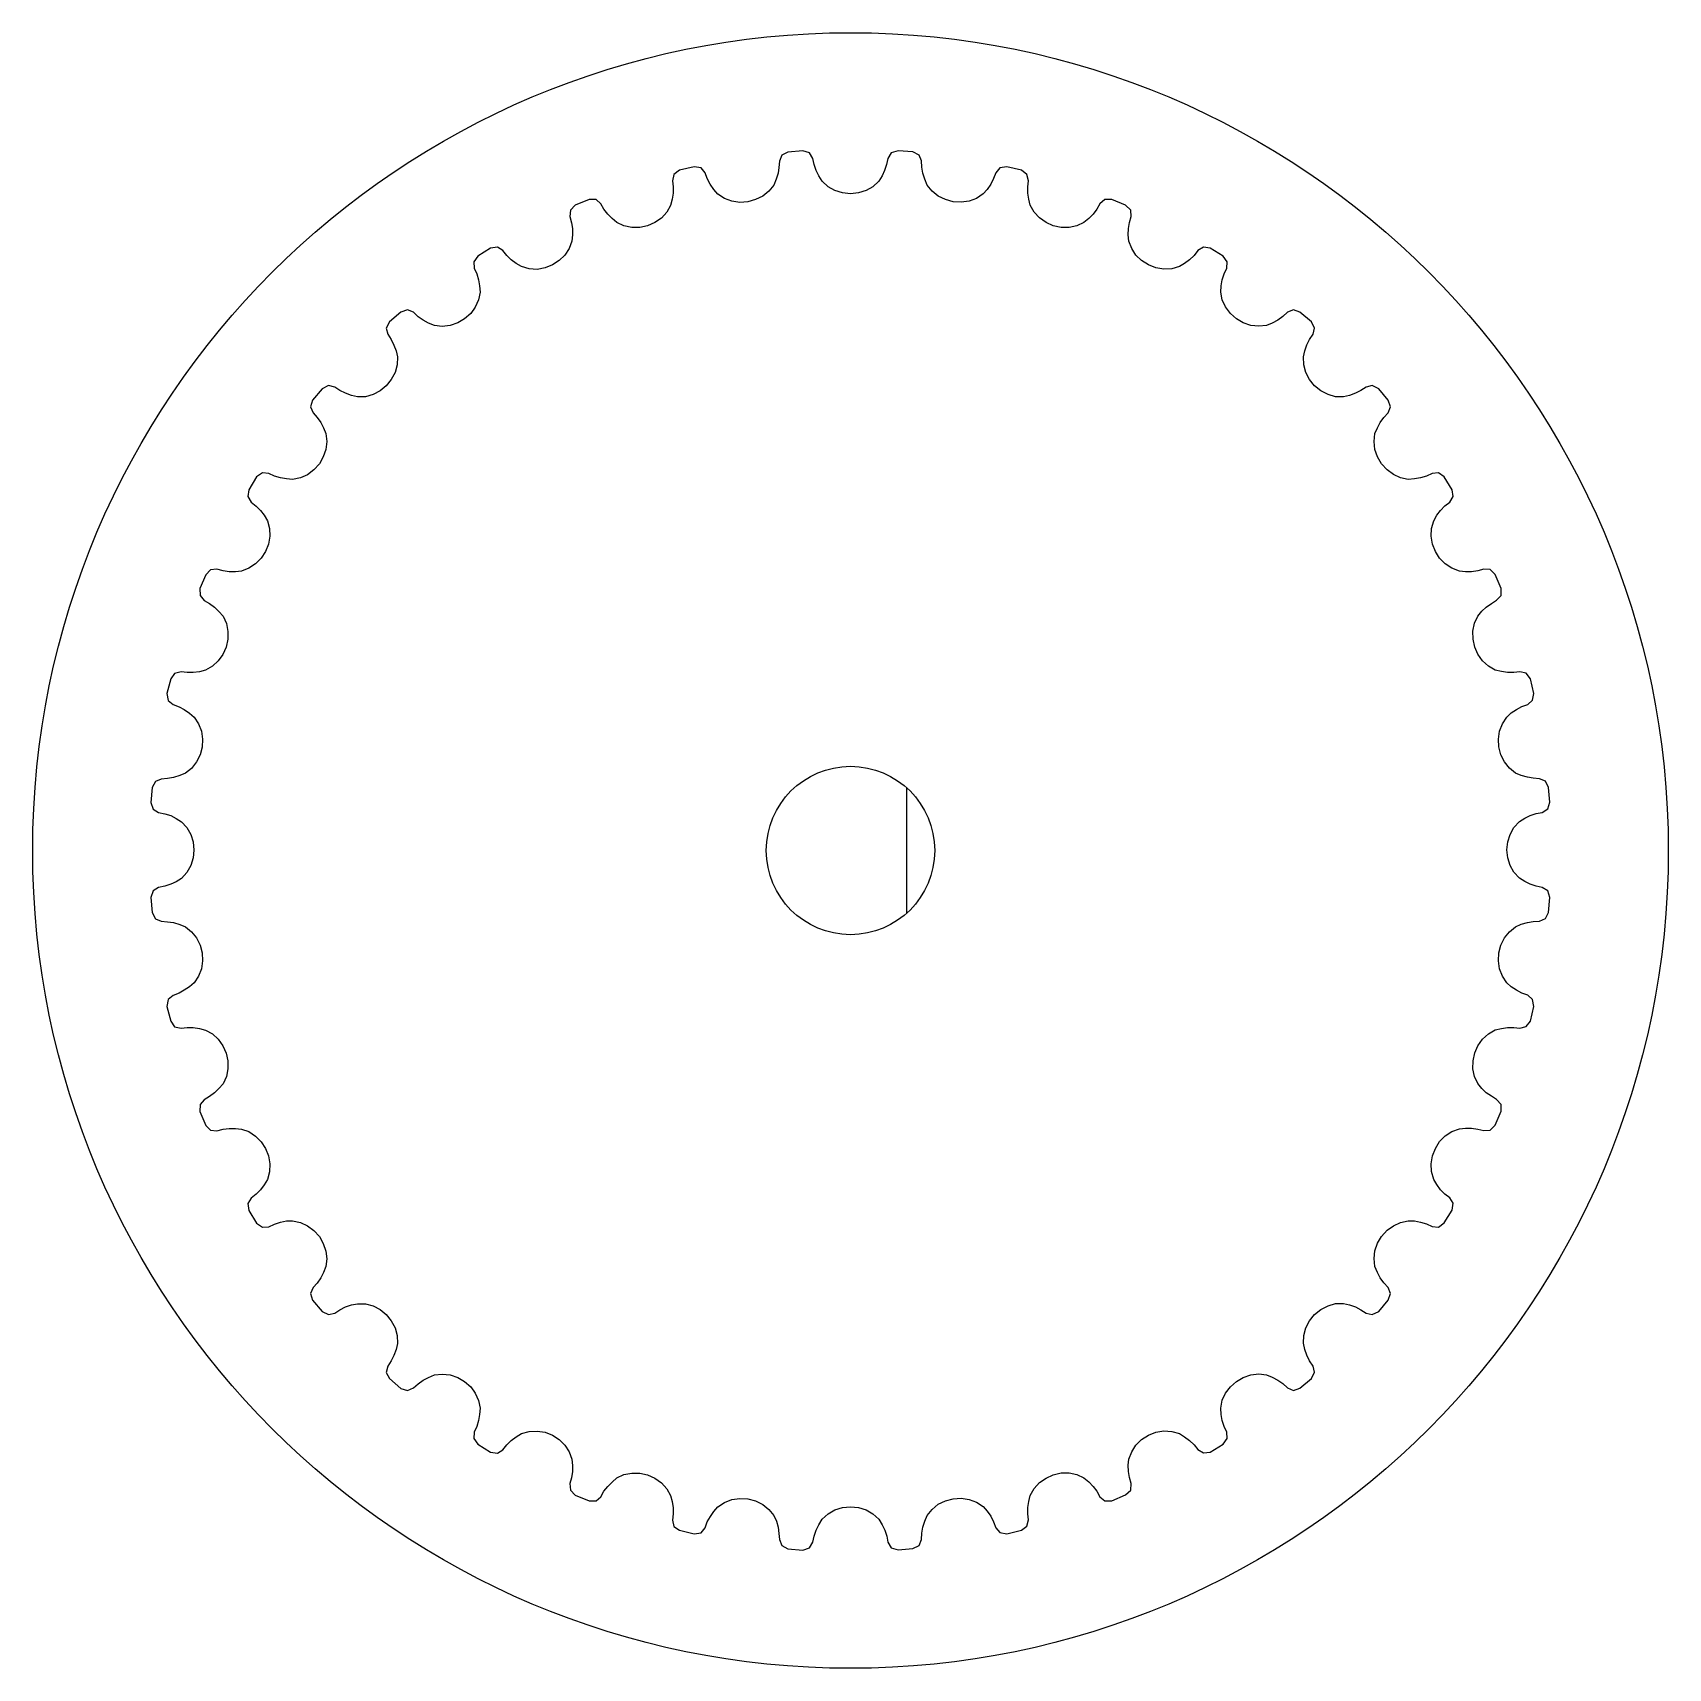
# Model space of a CAD drawing. Header units: millimetres. Extents: x -1.6 to 27.6, y -9940.6 to -9911.4.
import ezdxf

# ---------------------------------------------------------------- set-up
doc = ezdxf.new("R2010")
doc.units = ezdxf.units.MM
doc.layers.get('0').update_dxf_attribs({"linetype": 'CONTINUOUS'})

msp = doc.modelspace()

# ---------------------------------------------------------------- linework, layer by layer
for p, q in [((11.765622, -9913.605), (11.722652, -9913.7104)), ((11.874997, -9913.55), (11.765622, -9913.605)), ((12.140622, -9913.526), (11.874997, -9913.55)), ((12.261715, -9913.565), (12.140622, -9913.526)), ((12.320305, -9913.663), (12.261715, -9913.565)), ((12.343745, -9913.7723), (12.320305, -9913.663)), ((13.656237, -9913.663), (13.632797, -9913.7723)), ((13.714827, -9913.565), (13.656237, -9913.663)), ((13.835925, -9913.526), (13.714827, -9913.565)), ((14.10155, -9913.549), (13.835925, -9913.526)), ((14.210925, -9913.604), (14.10155, -9913.549)), ((14.253895, -9913.7095), (14.210925, -9913.604)), ((9.843751, -9913.949), (9.816407, -9914.0623)), ((9.941407, -9913.875), (9.843751, -9913.949)), ((10.203126, -9913.813), (9.941407, -9913.875)), ((10.328126, -9913.833), (10.203126, -9913.813)), ((10.398436, -9913.923), (10.328126, -9913.833)), ((10.437496, -9914.0245), (10.398436, -9913.923)), ((11.699222, -9913.9292), (11.664062, -9914.0346)), ((11.714852, -9913.8237), (11.699222, -9913.9292)), ((11.722652, -9913.7104), (11.714852, -9913.8237)), ((12.378905, -9913.8778), (12.343745, -9913.7723)), ((12.425775, -9913.9758), (12.378905, -9913.8778)), ((12.484365, -9914.0698), (12.425775, -9913.9758)), ((13.550767, -9913.9758), (13.492177, -9914.0698)), ((13.597637, -9913.8778), (13.550767, -9913.9758)), ((13.632797, -9913.7723), (13.597637, -9913.8778)), ((14.261695, -9913.8227), (14.253895, -9913.7095)), ((14.277325, -9913.9282), (14.261695, -9913.8227)), ((14.312485, -9914.0337), (14.277325, -9913.9282)), ((15.578111, -9913.922), (15.539051, -9914.0235)), ((15.652331, -9913.832), (15.578111, -9913.922)), ((15.773425, -9913.812), (15.652331, -9913.832)), ((16.035144, -9913.874), (15.773425, -9913.812)), ((16.132804, -9913.948), (16.035144, -9913.874)), ((16.160144, -9914.0613), (16.132804, -9913.948)), ((9.828126, -9914.281), (9.812501, -9914.3904)), ((9.816407, -9914.0623), (9.828126, -9914.1717)), ((9.828126, -9914.1717), (9.828126, -9914.281)), ((10.488276, -9914.1225), (10.437496, -9914.0245)), ((10.554686, -9914.2165), (10.488276, -9914.1225)), ((10.624996, -9914.2985), (10.554686, -9914.2165)), ((11.535152, -9914.2495), (11.425777, -9914.3355)), ((11.621092, -9914.1401), (11.535152, -9914.2495)), ((11.664062, -9914.0346), (11.621092, -9914.1401)), ((12.589833, -9914.1678), (12.484365, -9914.0698)), ((12.710927, -9914.2338), (12.589833, -9914.1678)), ((12.847646, -9914.2768), (12.710927, -9914.2338)), ((12.988271, -9914.2928), (12.847646, -9914.2768)), ((13.128896, -9914.2768), (12.988271, -9914.2928)), ((13.265615, -9914.2338), (13.128896, -9914.2768)), ((13.386708, -9914.1678), (13.265615, -9914.2338)), ((13.492177, -9914.0698), (13.386708, -9914.1678)), ((14.355455, -9914.1391), (14.312485, -9914.0337)), ((14.441395, -9914.2485), (14.355455, -9914.1391)), ((14.55077, -9914.3345), (14.441395, -9914.2485)), ((15.421861, -9914.2155), (15.351551, -9914.2975)), ((15.488271, -9914.1215), (15.421861, -9914.2155)), ((15.539051, -9914.0235), (15.488271, -9914.1215)), ((16.148424, -9914.1707), (16.160144, -9914.0613)), ((16.148424, -9914.2801), (16.148424, -9914.1707)), ((16.164054, -9914.3894), (16.148424, -9914.2801)), ((8.085938, -9914.4959), (8.000001, -9914.5859)), ((8.332032, -9914.3943), (8.085938, -9914.4959)), ((8.457032, -9914.3943), (8.332032, -9914.3943)), ((8.542969, -9914.4723), (8.457032, -9914.3943)), ((8.597657, -9914.5663), (8.542969, -9914.4723)), ((8.664063, -9914.6563), (8.597657, -9914.5663)), ((9.785157, -9914.4998), (9.714844, -9914.6209)), ((9.812501, -9914.3904), (9.785157, -9914.4998)), ((10.742183, -9914.3765), (10.624996, -9914.2985)), ((10.874996, -9914.4275), (10.742183, -9914.3765)), ((11.015621, -9914.4465), (10.874996, -9914.4275)), ((11.160152, -9914.4365), (11.015621, -9914.4465)), ((11.296871, -9914.3975), (11.160152, -9914.4365)), ((11.425777, -9914.3355), (11.296871, -9914.3975)), ((14.679676, -9914.3965), (14.55077, -9914.3345)), ((14.816395, -9914.4355), (14.679676, -9914.3965)), ((14.960926, -9914.4455), (14.816395, -9914.4355)), ((15.101551, -9914.4265), (14.960926, -9914.4455)), ((15.234364, -9914.3755), (15.101551, -9914.4265)), ((15.351551, -9914.2975), (15.234364, -9914.3755)), ((16.191394, -9914.4988), (16.164054, -9914.3894)), ((16.261704, -9914.6199), (16.191394, -9914.4988)), ((17.378903, -9914.5654), (17.312493, -9914.6554)), ((17.433593, -9914.4714), (17.378903, -9914.5654)), ((17.519533, -9914.3934), (17.433593, -9914.4714)), ((17.644533, -9914.3934), (17.519533, -9914.3934)), ((17.890627, -9914.495), (17.644533, -9914.3934)), ((17.980467, -9914.585), (17.890627, -9914.495)), ((8.000001, -9914.5859), (7.988282, -9914.6992)), ((7.988282, -9914.6992), (8.019532, -9914.8086)), ((8.019532, -9914.8086), (8.035157, -9914.914)), ((8.742188, -9914.7343), (8.664063, -9914.6563)), ((8.828126, -9914.8043), (8.742188, -9914.7343)), ((8.953126, -9914.8633), (8.828126, -9914.8043)), ((9.093751, -9914.8943), (8.953126, -9914.8633)), ((9.375001, -9914.8633), (9.234376, -9914.8943)), ((9.503907, -9914.8083), (9.375001, -9914.8633)), ((9.621094, -9914.7263), (9.503907, -9914.8083)), ((9.714844, -9914.6209), (9.621094, -9914.7263)), ((16.355454, -9914.7254), (16.261704, -9914.6199)), ((16.472642, -9914.8074), (16.355454, -9914.7254)), ((16.601548, -9914.8624), (16.472642, -9914.8074)), ((16.742173, -9914.8934), (16.601548, -9914.8624)), ((17.023423, -9914.8624), (16.882798, -9914.8934)), ((17.148423, -9914.8034), (17.023423, -9914.8624)), ((17.234363, -9914.7334), (17.148423, -9914.8034)), ((17.312493, -9914.6554), (17.234363, -9914.7334)), ((17.941387, -9914.9132), (17.957017, -9914.8077)), ((17.957017, -9914.8077), (17.988267, -9914.6983)), ((17.988267, -9914.6983), (17.980467, -9914.585)), ((8.027348, -9915.1367), (7.976567, -9915.2695)), ((8.039067, -9915.0273), (8.027348, -9915.1367)), ((8.035157, -9914.914), (8.039067, -9915.0273)), ((9.234376, -9914.8943), (9.093751, -9914.8943)), ((16.882798, -9914.8934), (16.742173, -9914.8934)), ((17.937487, -9915.0264), (17.941387, -9914.9132)), ((17.949207, -9915.1358), (17.937487, -9915.0264)), ((17.999987, -9915.2686), (17.949207, -9915.1358)), ((6.347661, -9915.4053), (6.277348, -9915.5069)), ((6.57813, -9915.2647), (6.347661, -9915.4053)), ((6.699223, -9915.2447), (6.57813, -9915.2647)), ((6.79688, -9915.3067), (6.699223, -9915.2447)), ((6.867192, -9915.3927), (6.79688, -9915.3067)), ((6.945317, -9915.4707), (6.867192, -9915.3927)), ((7.902348, -9915.3867), (7.800786, -9915.4847)), ((7.976567, -9915.2695), (7.902348, -9915.3867)), ((18.074207, -9915.3858), (17.999987, -9915.2686)), ((18.17577, -9915.4838), (18.074207, -9915.3858)), ((19.109365, -9915.3918), (19.031235, -9915.4698)), ((19.179675, -9915.3058), (19.109365, -9915.3918)), ((19.277335, -9915.2438), (19.179675, -9915.3058)), ((19.398429, -9915.2638), (19.277335, -9915.2438)), ((19.628898, -9915.4045), (19.398429, -9915.2638)), ((19.699208, -9915.506), (19.628898, -9915.4045)), ((6.277348, -9915.5069), (6.285158, -9915.6202)), ((6.285158, -9915.6202), (6.332033, -9915.7217)), ((6.332033, -9915.7217), (6.363283, -9915.8272)), ((7.035161, -9915.5367), (6.945317, -9915.4707)), ((7.128911, -9915.5917), (7.035161, -9915.5367)), ((7.26563, -9915.6307), (7.128911, -9915.5917)), ((7.406255, -9915.6407), (7.26563, -9915.6307)), ((7.54688, -9915.6137), (7.406255, -9915.6407)), ((7.679692, -9915.5627), (7.54688, -9915.6137)), ((7.800786, -9915.4847), (7.679692, -9915.5627)), ((18.296864, -9915.5618), (18.17577, -9915.4838)), ((18.429676, -9915.6128), (18.296864, -9915.5618)), ((18.570301, -9915.6398), (18.429676, -9915.6128)), ((18.710926, -9915.6298), (18.570301, -9915.6398)), ((18.847645, -9915.5908), (18.710926, -9915.6298)), ((18.941395, -9915.5358), (18.847645, -9915.5908)), ((19.031235, -9915.4698), (18.941395, -9915.5358)), ((19.613288, -9915.8263), (19.644538, -9915.7209)), ((19.644538, -9915.7209), (19.691408, -9915.6193)), ((19.691408, -9915.6193), (19.699208, -9915.506)), ((6.363283, -9915.8272), (6.382814, -9915.9366)), ((6.382814, -9915.9366), (6.390624, -9916.046)), ((19.585958, -9916.0451), (19.593758, -9915.9357)), ((19.593758, -9915.9357), (19.613288, -9915.8263)), ((6.304686, -9916.3116), (6.222655, -9916.4249)), ((6.36328, -9916.1827), (6.304686, -9916.3116)), ((6.390624, -9916.046), (6.36328, -9916.1827)), ((19.613298, -9916.1818), (19.585958, -9916.0451)), ((19.671888, -9916.3107), (19.613298, -9916.1818)), ((19.757828, -9916.424), (19.671888, -9916.3107)), ((4.777342, -9916.5737), (4.718749, -9916.687)), ((4.980467, -9916.4019), (4.777342, -9916.5737)), ((5.097655, -9916.3629), (4.980467, -9916.4019)), ((5.203124, -9916.4059), (5.097655, -9916.3629)), ((5.285155, -9916.4839), (5.203124, -9916.4059)), ((5.374999, -9916.5459), (5.285155, -9916.4839)), ((5.472655, -9916.5969), (5.374999, -9916.5459)), ((5.578124, -9916.6399), (5.472655, -9916.5969)), ((5.992186, -9916.5929), (5.855467, -9916.6399)), ((6.11328, -9916.5229), (5.992186, -9916.5929)), ((6.222655, -9916.4249), (6.11328, -9916.5229)), ((19.863297, -9916.522), (19.757828, -9916.424)), ((19.984391, -9916.592), (19.863297, -9916.522)), ((20.121109, -9916.639), (19.984391, -9916.592)), ((20.503922, -9916.596), (20.402359, -9916.639)), ((20.601582, -9916.545), (20.503922, -9916.596)), ((20.691422, -9916.483), (20.601582, -9916.545)), ((20.773452, -9916.405), (20.691422, -9916.483)), ((20.878921, -9916.362), (20.773452, -9916.405)), ((20.996108, -9916.401), (20.878921, -9916.362)), ((21.199233, -9916.5728), (20.996108, -9916.401)), ((21.257823, -9916.6861), (21.199233, -9916.5728)), ((4.718749, -9916.687), (4.746092, -9916.7964)), ((4.746092, -9916.7964), (4.808592, -9916.8904)), ((4.808592, -9916.8904), (4.855467, -9916.9884)), ((5.714842, -9916.6559), (5.578124, -9916.6399)), ((5.855467, -9916.6399), (5.714842, -9916.6559)), ((20.261734, -9916.655), (20.121109, -9916.639)), ((20.402359, -9916.639), (20.261734, -9916.655)), ((21.121113, -9916.9875), (21.167983, -9916.8895)), ((21.167983, -9916.8895), (21.230483, -9916.7955)), ((21.230483, -9916.7955), (21.257823, -9916.6861)), ((4.855467, -9916.9884), (4.89453, -9917.0939)), ((4.89453, -9917.0939), (4.917967, -9917.1993)), ((4.917967, -9917.1993), (4.914057, -9917.3439)), ((21.058613, -9917.1984), (21.082053, -9917.093)), ((21.062513, -9917.343), (21.058613, -9917.1984)), ((21.082053, -9917.093), (21.121113, -9916.9875)), ((4.874995, -9917.4767), (4.808588, -9917.6017)), ((4.914057, -9917.3439), (4.874995, -9917.4767)), ((21.101573, -9917.4758), (21.062513, -9917.343)), ((21.167983, -9917.6008), (21.101573, -9917.4758)), ((3.57812, -9917.77), (3.406245, -9917.9732)), ((3.691401, -9917.712), (3.57812, -9917.77)), ((3.800776, -9917.739), (3.691401, -9917.712)), ((3.894526, -9917.801), (3.800776, -9917.739)), ((4.718745, -9917.715), (4.60937, -9917.805)), ((4.808588, -9917.6017), (4.718745, -9917.715)), ((21.257823, -9917.7141), (21.167983, -9917.6008)), ((21.367198, -9917.8041), (21.257823, -9917.7141)), ((22.175796, -9917.7381), (22.082046, -9917.8001)), ((22.285171, -9917.7111), (22.175796, -9917.7381)), ((22.398452, -9917.7691), (22.285171, -9917.7111)), ((22.570327, -9917.9723), (22.398452, -9917.7691)), ((3.406245, -9917.9732), (3.367182, -9918.0904)), ((3.992182, -9917.848), (3.894526, -9917.801)), ((4.097651, -9917.887), (3.992182, -9917.848)), ((4.207026, -9917.91), (4.097651, -9917.887)), ((4.347651, -9917.91), (4.207026, -9917.91)), ((4.48437, -9917.871), (4.347651, -9917.91)), ((4.60937, -9917.805), (4.48437, -9917.871)), ((21.496104, -9917.8701), (21.367198, -9917.8041)), ((21.628917, -9917.9091), (21.496104, -9917.8701)), ((21.769542, -9917.9091), (21.628917, -9917.9091)), ((21.878917, -9917.8861), (21.769542, -9917.9091)), ((21.984386, -9917.8471), (21.878917, -9917.8861)), ((22.082046, -9917.8001), (21.984386, -9917.8471)), ((22.609387, -9918.0895), (22.570327, -9917.9723)), ((3.367182, -9918.0904), (3.414057, -9918.1958)), ((3.414057, -9918.1958), (3.488276, -9918.2778)), ((3.488276, -9918.2778), (3.550776, -9918.3678)), ((3.550776, -9918.3678), (3.601557, -9918.4658)), ((22.375007, -9918.4649), (22.425787, -9918.3669)), ((22.425787, -9918.3669), (22.488287, -9918.2769)), ((22.488287, -9918.2769), (22.566417, -9918.1949)), ((22.566417, -9918.1949), (22.609387, -9918.0895)), ((3.601557, -9918.4658), (3.644526, -9918.5673)), ((3.644526, -9918.5673), (3.660151, -9918.7079)), ((22.316407, -9918.707), (22.332037, -9918.5664)), ((22.332037, -9918.5664), (22.375007, -9918.4649)), ((3.644526, -9918.8486), (3.597651, -9918.9814)), ((3.660151, -9918.7079), (3.644526, -9918.8486)), ((22.332037, -9918.8477), (22.316407, -9918.707)), ((22.378907, -9918.9805), (22.332037, -9918.8477)), ((3.429682, -9919.2119), (3.316401, -9919.2979)), ((3.527338, -9919.1064), (3.429682, -9919.2119)), ((3.597651, -9918.9814), (3.527338, -9919.1064)), ((22.449217, -9919.1055), (22.378907, -9918.9805)), ((22.546877, -9919.211), (22.449217, -9919.1055)), ((22.660158, -9919.297), (22.546877, -9919.211)), ((2.410151, -9919.3369), (2.269526, -9919.5673)), ((2.511713, -9919.2669), (2.410151, -9919.3369)), ((2.624995, -9919.2769), (2.511713, -9919.2669)), ((2.726557, -9919.3239), (2.624995, -9919.2769)), ((2.832026, -9919.3549), (2.726557, -9919.3239)), ((2.941401, -9919.3739), (2.832026, -9919.3549)), ((3.050776, -9919.3839), (2.941401, -9919.3739)), ((3.191401, -9919.3569), (3.050776, -9919.3839)), ((3.316401, -9919.2979), (3.191401, -9919.3569)), ((22.785158, -9919.356), (22.660158, -9919.297)), ((22.925783, -9919.383), (22.785158, -9919.356)), ((23.035158, -9919.373), (22.925783, -9919.383)), ((23.144533, -9919.354), (23.035158, -9919.373)), ((23.250002, -9919.323), (23.144533, -9919.354)), ((23.351564, -9919.276), (23.250002, -9919.323)), ((23.464845, -9919.266), (23.351564, -9919.276)), ((23.566408, -9919.336), (23.464845, -9919.266)), ((23.707032, -9919.5664), (23.566408, -9919.336)), ((2.269526, -9919.5673), (2.249996, -9919.6884)), ((2.249996, -9919.6884), (2.312496, -9919.7864)), ((2.312496, -9919.7864), (2.398436, -9919.8564)), ((23.578122, -9919.8555), (23.664062, -9919.7855)), ((23.664062, -9919.7855), (23.726562, -9919.6875)), ((23.726562, -9919.6875), (23.707032, -9919.5664)), ((2.398436, -9919.8564), (2.476566, -9919.9344)), ((2.476566, -9919.9344), (2.542976, -9920.0204)), ((2.542976, -9920.0204), (2.601566, -9920.1184)), ((23.339832, -9920.2542), (23.378892, -9920.1175)), ((23.378892, -9920.1175), (23.433582, -9920.0195)), ((23.433582, -9920.0195), (23.499992, -9919.9335)), ((23.499992, -9919.9335), (23.578122, -9919.8555)), ((2.601566, -9920.1184), (2.636726, -9920.2551)), ((2.644526, -9920.3958), (2.621086, -9920.5364)), ((2.636726, -9920.2551), (2.644526, -9920.3958)), ((23.332032, -9920.3949), (23.339832, -9920.2542)), ((23.355472, -9920.5355), (23.332032, -9920.3949)), ((2.566396, -9920.6692), (2.492176, -9920.7864)), ((2.621086, -9920.5364), (2.566396, -9920.6692)), ((23.410162, -9920.6683), (23.355472, -9920.5355)), ((23.484382, -9920.7855), (23.410162, -9920.6683)), ((1.703114, -9920.9819), (1.589832, -9920.9919)), ((1.812489, -9921.0129), (1.703114, -9920.9819)), ((2.273426, -9920.9659), (2.140614, -9921.0169)), ((2.390614, -9920.8879), (2.273426, -9920.9659)), ((2.492176, -9920.7864), (2.390614, -9920.8879)), ((23.585944, -9920.8871), (23.484382, -9920.7855)), ((23.703132, -9920.9651), (23.585944, -9920.8871)), ((23.835944, -9921.0161), (23.703132, -9920.9651)), ((24.273444, -9920.9791), (24.164069, -9921.0101)), ((24.386725, -9920.9891), (24.273444, -9920.9791)), ((24.472665, -9921.0791), (24.386725, -9920.9891)), ((1.503892, -9921.0819), (1.398423, -9921.328)), ((1.589832, -9920.9919), (1.503892, -9921.0819)), ((1.921864, -9921.0289), (1.812489, -9921.0129)), ((2.031239, -9921.0289), (1.921864, -9921.0289)), ((2.140614, -9921.0169), (2.031239, -9921.0289)), ((23.945319, -9921.0261), (23.835944, -9921.0161)), ((24.054694, -9921.0261), (23.945319, -9921.0261)), ((24.164069, -9921.0101), (24.054694, -9921.0261)), ((24.578134, -9921.3252), (24.472665, -9921.0791)), ((1.398423, -9921.328), (1.402323, -9921.453)), ((1.402323, -9921.453), (1.476543, -9921.539)), ((1.476543, -9921.539), (1.570293, -9921.594)), ((24.406254, -9921.5912), (24.500004, -9921.5362)), ((24.500004, -9921.5362), (24.578134, -9921.4502)), ((24.578134, -9921.4502), (24.578134, -9921.3252)), ((1.570293, -9921.594), (1.660133, -9921.66)), ((1.660133, -9921.66), (1.738263, -9921.738)), ((1.738263, -9921.738), (1.812483, -9921.82)), ((1.812483, -9921.82), (1.871073, -9921.9489)), ((24.105474, -9921.9461), (24.164064, -9921.8172)), ((24.164064, -9921.8172), (24.238284, -9921.7312)), ((24.238284, -9921.7312), (24.316414, -9921.6572)), ((24.316414, -9921.6572), (24.406254, -9921.5912)), ((1.871073, -9921.9489), (1.898413, -9922.0896)), ((1.898413, -9922.0896), (1.894513, -9922.2302)), ((24.078134, -9922.0868), (24.105474, -9921.9461)), ((24.082034, -9922.2274), (24.078134, -9922.0868)), ((1.867173, -9922.3708), (1.808583, -9922.4997)), ((1.894513, -9922.2302), (1.867173, -9922.3708)), ((24.109374, -9922.368), (24.082034, -9922.2274)), ((24.167964, -9922.4969), (24.109374, -9922.368)), ((1.621084, -9922.7109), (1.499991, -9922.7809)), ((1.726553, -9922.6169), (1.621084, -9922.7109)), ((1.808583, -9922.4997), (1.726553, -9922.6169)), ((24.249994, -9922.6141), (24.167964, -9922.4969)), ((24.355462, -9922.7081), (24.249994, -9922.6141)), ((24.476556, -9922.7781), (24.355462, -9922.7081)), ((0.878904, -9922.9369), (0.812494, -9923.1986)), ((0.949214, -9922.8389), (0.878904, -9922.9369)), ((1.062496, -9922.8119), (0.949214, -9922.8389)), ((1.171871, -9922.8239), (1.062496, -9922.8119)), ((1.281241, -9922.8239), (1.171871, -9922.8239)), ((1.390616, -9922.8079), (1.281241, -9922.8239)), ((1.499991, -9922.7809), (1.390616, -9922.8079)), ((24.585931, -9922.8051), (24.476556, -9922.7781)), ((24.695306, -9922.8211), (24.585931, -9922.8051)), ((24.804681, -9922.8211), (24.695306, -9922.8211)), ((24.914056, -9922.8091), (24.804681, -9922.8211)), ((25.027337, -9922.8361), (24.914056, -9922.8091)), ((25.101557, -9922.9341), (25.027337, -9922.8361)), ((25.164057, -9923.1958), (25.101557, -9922.9341)), ((0.812494, -9923.1986), (0.835934, -9923.3197)), ((0.835934, -9923.3197), (0.921874, -9923.3937)), ((25.054677, -9923.3909), (25.140617, -9923.3169)), ((25.140617, -9923.3169), (25.164057, -9923.1958)), ((0.921874, -9923.3937), (1.027342, -9923.4327)), ((1.027342, -9923.4327), (1.121092, -9923.4837)), ((1.121092, -9923.4837), (1.214842, -9923.5457)), ((1.214842, -9923.5457), (1.296872, -9923.6197)), ((24.679678, -9923.6169), (24.761708, -9923.5429)), ((24.761708, -9923.5429), (24.855458, -9923.4809)), ((24.855458, -9923.4809), (24.949208, -9923.4299)), ((24.949208, -9923.4299), (25.054677, -9923.3909)), ((1.296872, -9923.6197), (1.375002, -9923.7369)), ((1.375002, -9923.7369), (1.425782, -9923.8697)), ((1.425782, -9923.8697), (1.445312, -9924.0103)), ((24.531238, -9924.0075), (24.550768, -9923.8669)), ((24.550768, -9923.8669), (24.601548, -9923.7341)), ((24.601548, -9923.7341), (24.679678, -9923.6169)), ((1.437512, -9924.151), (1.402352, -9924.2916)), ((1.445312, -9924.0103), (1.437512, -9924.151)), ((24.539038, -9924.1482), (24.531238, -9924.0075)), ((24.574198, -9924.2888), (24.539038, -9924.1482)), ((1.339852, -9924.4166), (1.250012, -9924.5299)), ((1.402352, -9924.2916), (1.339852, -9924.4166)), ((24.640608, -9924.4138), (24.574198, -9924.2888)), ((24.726548, -9924.5271), (24.640608, -9924.4138)), ((0.60548, -9924.7629), (0.55079, -9924.8723)), ((0.710949, -9924.7199), (0.60548, -9924.7629)), ((0.82423, -9924.7099), (0.710949, -9924.7199)), ((0.929699, -9924.6899), (0.82423, -9924.7099)), ((1.039074, -9924.6589), (0.929699, -9924.6899)), ((1.140637, -9924.6159), (1.039074, -9924.6589)), ((1.250012, -9924.5299), (1.140637, -9924.6159)), ((24.835923, -9924.6131), (24.726548, -9924.5271)), ((24.937486, -9924.6561), (24.835923, -9924.6131)), ((25.046861, -9924.6871), (24.937486, -9924.6561)), ((25.152329, -9924.7071), (25.046861, -9924.6871)), ((25.265611, -9924.7171), (25.152329, -9924.7071)), ((25.371079, -9924.7561), (25.265611, -9924.7171)), ((25.425769, -9924.8694), (25.371079, -9924.7561)), ((0.55079, -9924.8723), (0.52735, -9925.1379)), ((13.989214, -9924.875209), (13.989214, -9927.111277)), ((25.449209, -9925.135), (25.425769, -9924.8694)), ((0.52735, -9925.1379), (0.56641, -9925.2551)), ((0.56641, -9925.2551), (0.66407, -9925.3171)), ((0.66407, -9925.3171), (0.773445, -9925.3371)), ((0.773445, -9925.3371), (0.878914, -9925.3721)), ((25.097645, -9925.3692), (25.203114, -9925.3342)), ((25.203114, -9925.3342), (25.312489, -9925.3142)), ((25.312489, -9925.3142), (25.410149, -9925.2522)), ((25.410149, -9925.2522), (25.449209, -9925.135)), ((0.878914, -9925.3721), (0.976574, -9925.4231)), ((0.976574, -9925.4231), (1.070324, -9925.4821)), ((1.070324, -9925.4821), (1.167984, -9925.5836)), ((1.167984, -9925.5836), (1.238294, -9925.7086)), ((24.738265, -9925.7057), (24.808575, -9925.5807)), ((24.808575, -9925.5807), (24.906235, -9925.4792)), ((24.906235, -9925.4792), (24.999985, -9925.4202)), ((24.999985, -9925.4202), (25.097645, -9925.3692)), ((1.238294, -9925.7086), (1.277354, -9925.8414)), ((1.277354, -9925.8414), (1.292984, -9925.986)), ((24.683575, -9925.9831), (24.699205, -9925.8386)), ((24.699205, -9925.8386), (24.738265, -9925.7057)), ((1.277354, -9926.1266), (1.238294, -9926.2633)), ((1.292984, -9925.986), (1.277354, -9926.1266)), ((24.699205, -9926.1237), (24.683575, -9925.9831)), ((24.738265, -9926.2604), (24.699205, -9926.1237)), ((1.070324, -9926.4899), (0.976574, -9926.5489)), ((1.167984, -9926.3844), (1.070324, -9926.4899)), ((1.238294, -9926.2633), (1.167984, -9926.3844)), ((24.808575, -9926.3815), (24.738265, -9926.2604)), ((24.906235, -9926.487), (24.808575, -9926.3815)), ((24.999985, -9926.546), (24.906235, -9926.487)), ((0.56641, -9926.7129), (0.52735, -9926.8301)), ((0.66407, -9926.6539), (0.56641, -9926.7129)), ((0.773445, -9926.6309), (0.66407, -9926.6539)), ((0.878914, -9926.5959), (0.773445, -9926.6309)), ((0.976574, -9926.5489), (0.878914, -9926.5959)), ((25.097645, -9926.593), (24.999985, -9926.546)), ((25.203114, -9926.628), (25.097645, -9926.593)), ((25.312489, -9926.652), (25.203114, -9926.628)), ((25.410149, -9926.711), (25.312489, -9926.652)), ((25.449209, -9926.8281), (25.410149, -9926.711)), ((0.52735, -9926.8301), (0.55079, -9927.0997)), ((0.55079, -9927.0997), (0.60548, -9927.209)), ((25.371079, -9927.207), (25.425769, -9927.0977)), ((25.425769, -9927.0977), (25.449209, -9926.8281)), ((0.60548, -9927.209), (0.710949, -9927.252)), ((0.710949, -9927.252), (0.82423, -9927.262)), ((0.82423, -9927.262), (0.929699, -9927.278)), ((0.929699, -9927.278), (1.039074, -9927.309)), ((1.039074, -9927.309), (1.140637, -9927.356)), ((1.140637, -9927.356), (1.250012, -9927.442)), ((24.726548, -9927.44), (24.835923, -9927.354)), ((24.835923, -9927.354), (24.937486, -9927.307)), ((24.937486, -9927.307), (25.046861, -9927.276)), ((25.046861, -9927.276), (25.152329, -9927.26)), ((25.152329, -9927.26), (25.265611, -9927.25)), ((25.265611, -9927.25), (25.371079, -9927.207)), ((1.250012, -9927.442), (1.339852, -9927.5514)), ((1.339852, -9927.5514), (1.402352, -9927.6803)), ((1.402352, -9927.6803), (1.437512, -9927.817)), ((24.539038, -9927.815), (24.574198, -9927.6783)), ((24.574198, -9927.6783), (24.640608, -9927.5494)), ((24.640608, -9927.5494), (24.726548, -9927.44)), ((1.445312, -9927.9615), (1.425782, -9928.1022)), ((1.437512, -9927.817), (1.445312, -9927.9615)), ((24.531238, -9927.9595), (24.539038, -9927.815)), ((24.550768, -9928.1002), (24.531238, -9927.9595)), ((1.375002, -9928.2311), (1.296872, -9928.3522)), ((1.425782, -9928.1022), (1.375002, -9928.2311)), ((24.601548, -9928.2291), (24.550768, -9928.1002)), ((24.679678, -9928.3502), (24.601548, -9928.2291)), ((1.027342, -9928.5352), (0.921874, -9928.5742)), ((1.121092, -9928.4842), (1.027342, -9928.5352)), ((1.214842, -9928.4222), (1.121092, -9928.4842)), ((1.296872, -9928.3522), (1.214842, -9928.4222)), ((24.761708, -9928.4202), (24.679678, -9928.3502)), ((24.855458, -9928.4822), (24.761708, -9928.4202)), ((24.949208, -9928.5332), (24.855458, -9928.4822)), ((25.054677, -9928.5722), (24.949208, -9928.5332)), ((0.835934, -9928.6482), (0.812494, -9928.7732)), ((0.812494, -9928.7732), (0.878904, -9929.035)), ((0.921874, -9928.5742), (0.835934, -9928.6482)), ((25.140617, -9928.6462), (25.054677, -9928.5722)), ((25.101557, -9929.033), (25.164057, -9928.7712)), ((25.164057, -9928.7712), (25.140617, -9928.6462)), ((0.878904, -9929.035), (0.949214, -9929.133)), ((0.949214, -9929.133), (1.062496, -9929.16)), ((1.062496, -9929.16), (1.171871, -9929.148)), ((1.171871, -9929.148), (1.281246, -9929.148)), ((1.281246, -9929.148), (1.390621, -9929.164)), ((24.585931, -9929.162), (24.695306, -9929.146)), ((24.695306, -9929.146), (24.804681, -9929.146)), ((24.804681, -9929.146), (24.914056, -9929.158)), ((24.914056, -9929.158), (25.027337, -9929.131)), ((25.027337, -9929.131), (25.101557, -9929.033)), ((1.390621, -9929.164), (1.499996, -9929.191)), ((1.499996, -9929.191), (1.621089, -9929.261)), ((1.621089, -9929.261), (1.726558, -9929.355)), ((1.726558, -9929.355), (1.808588, -9929.4722)), ((24.167964, -9929.4702), (24.249994, -9929.353)), ((24.249994, -9929.353), (24.355462, -9929.259)), ((24.355462, -9929.259), (24.476556, -9929.189)), ((24.476556, -9929.189), (24.585931, -9929.162)), ((1.808588, -9929.4722), (1.867178, -9929.6011)), ((1.867178, -9929.6011), (1.894518, -9929.7417)), ((24.082034, -9929.7397), (24.109374, -9929.5991)), ((24.109374, -9929.5991), (24.167964, -9929.4702)), ((1.871078, -9930.019), (1.812488, -9930.1479)), ((1.898418, -9929.8823), (1.871078, -9930.019)), ((1.894518, -9929.7417), (1.898418, -9929.8823)), ((24.078134, -9929.8803), (24.082034, -9929.7397)), ((24.105474, -9930.017), (24.078134, -9929.8803)), ((24.164064, -9930.1459), (24.105474, -9930.017)), ((1.660138, -9930.3119), (1.570298, -9930.3739)), ((1.738268, -9930.2339), (1.660138, -9930.3119)), ((1.812488, -9930.1479), (1.738268, -9930.2339)), ((24.238284, -9930.2319), (24.164064, -9930.1459)), ((24.316414, -9930.3099), (24.238284, -9930.2319)), ((24.406254, -9930.3719), (24.316414, -9930.3099)), ((1.402328, -9930.5189), (1.398428, -9930.64)), ((1.476548, -9930.4329), (1.402328, -9930.5189)), ((1.570298, -9930.3739), (1.476548, -9930.4329)), ((24.500004, -9930.4309), (24.406254, -9930.3719)), ((24.578134, -9930.5169), (24.500004, -9930.4309)), ((24.578134, -9930.638), (24.578134, -9930.5169)), ((1.398428, -9930.64), (1.503897, -9930.89)), ((1.503897, -9930.89), (1.589837, -9930.976)), ((24.386725, -9930.974), (24.472665, -9930.888)), ((24.472665, -9930.888), (24.578134, -9930.638)), ((1.589837, -9930.976), (1.703119, -9930.986)), ((1.703119, -9930.986), (1.812494, -9930.959)), ((1.812494, -9930.959), (1.921869, -9930.943)), ((1.921869, -9930.943), (2.031244, -9930.943)), ((2.031244, -9930.943), (2.140619, -9930.955)), ((2.140619, -9930.955), (2.273431, -9931.002)), ((2.273431, -9931.002), (2.390619, -9931.08)), ((2.390619, -9931.08), (2.492181, -9931.1816)), ((2.492181, -9931.1816), (2.566401, -9931.3027)), ((23.410162, -9931.3007), (23.484382, -9931.1796)), ((23.484382, -9931.1796), (23.585944, -9931.078)), ((23.585944, -9931.078), (23.703132, -9931)), ((23.703132, -9931), (23.835944, -9930.953)), ((23.835944, -9930.953), (23.945319, -9930.941)), ((23.945319, -9930.941), (24.054694, -9930.941)), ((24.054694, -9930.941), (24.164069, -9930.957)), ((24.164069, -9930.957), (24.273444, -9930.984)), ((24.273444, -9930.984), (24.386725, -9930.974)), ((2.566401, -9931.3027), (2.621091, -9931.4355)), ((2.621091, -9931.4355), (2.644531, -9931.5761)), ((23.332032, -9931.5741), (23.355472, -9931.4335)), ((23.355472, -9931.4335), (23.410162, -9931.3007)), ((2.636731, -9931.7167), (2.601571, -9931.8534)), ((2.644531, -9931.5761), (2.636731, -9931.7167)), ((23.339832, -9931.7147), (23.332032, -9931.5741)), ((23.378892, -9931.8515), (23.339832, -9931.7147)), ((2.476571, -9932.0374), (2.398441, -9932.1154)), ((2.542981, -9931.9474), (2.476571, -9932.0374)), ((2.601571, -9931.8534), (2.542981, -9931.9474)), ((23.433582, -9931.9455), (23.378892, -9931.8515)), ((23.499992, -9932.0355), (23.433582, -9931.9455)), ((23.578122, -9932.1135), (23.499992, -9932.0355)), ((2.312501, -9932.1854), (2.253911, -9932.2794)), ((2.253911, -9932.2794), (2.269541, -9932.4044)), ((2.398441, -9932.1154), (2.312501, -9932.1854)), ((23.664062, -9932.1835), (23.578122, -9932.1135)), ((23.726562, -9932.2775), (23.664062, -9932.1835)), ((23.707032, -9932.4025), (23.726562, -9932.2775)), ((2.269541, -9932.4044), (2.410166, -9932.631)), ((2.410166, -9932.631), (2.511728, -9932.705)), ((2.726572, -9932.648), (2.832041, -9932.617)), ((2.832041, -9932.617), (2.941416, -9932.593)), ((2.941416, -9932.593), (3.050791, -9932.593)), ((3.050791, -9932.593), (3.191416, -9932.62)), ((3.191416, -9932.62), (3.316416, -9932.679)), ((22.660157, -9932.6771), (22.785157, -9932.6181)), ((22.785157, -9932.6181), (22.925782, -9932.5911)), ((22.925782, -9932.5911), (23.035157, -9932.5911)), ((23.035157, -9932.5911), (23.144532, -9932.6151)), ((23.144532, -9932.6151), (23.250001, -9932.6461)), ((23.250001, -9932.6461), (23.351563, -9932.6931)), ((23.464844, -9932.7031), (23.566407, -9932.6291)), ((23.566407, -9932.6291), (23.707032, -9932.4025)), ((2.511728, -9932.705), (2.62501, -9932.695)), ((2.62501, -9932.695), (2.726572, -9932.648)), ((3.316416, -9932.679), (3.429697, -9932.761)), ((3.429697, -9932.761), (3.527353, -9932.8704)), ((3.527353, -9932.8704), (3.597666, -9932.9915)), ((22.378906, -9932.9896), (22.449216, -9932.8685)), ((22.449216, -9932.8685), (22.546876, -9932.7591)), ((22.546876, -9932.7591), (22.660157, -9932.6771)), ((23.351563, -9932.6931), (23.464844, -9932.7031)), ((3.597666, -9932.9915), (3.644541, -9933.1282)), ((3.644541, -9933.1282), (3.660166, -9933.2649)), ((22.316406, -9933.263), (22.332036, -9933.1263)), ((22.332036, -9933.1263), (22.378906, -9932.9896)), ((3.601572, -9933.511), (3.550791, -9933.609)), ((3.644541, -9933.4055), (3.601572, -9933.511)), ((3.660166, -9933.2649), (3.644541, -9933.4055)), ((22.332036, -9933.4036), (22.316406, -9933.263)), ((22.375006, -9933.5091), (22.332036, -9933.4036)), ((22.425786, -9933.6071), (22.375006, -9933.5091)), ((3.414072, -9933.781), (3.367197, -9933.8865)), ((3.488291, -9933.699), (3.414072, -9933.781)), ((3.550791, -9933.609), (3.488291, -9933.699)), ((22.488286, -9933.6971), (22.425786, -9933.6071)), ((22.566416, -9933.7791), (22.488286, -9933.6971)), ((22.609386, -9933.8846), (22.566416, -9933.7791)), ((3.367197, -9933.8865), (3.40626, -9934.0037)), ((3.40626, -9934.0037), (3.578135, -9934.2068)), ((3.992197, -9934.1248), (4.097666, -9934.0898)), ((4.097666, -9934.0898), (4.207041, -9934.0668)), ((4.207041, -9934.0668), (4.347666, -9934.0668)), ((4.347666, -9934.0668), (4.484385, -9934.1058)), ((21.496103, -9934.1039), (21.628916, -9934.0649)), ((21.628916, -9934.0649), (21.769541, -9934.0649)), ((21.769541, -9934.0649), (21.878916, -9934.0879)), ((21.878916, -9934.0879), (21.984385, -9934.1229)), ((22.398451, -9934.2049), (22.570326, -9934.0018)), ((22.570326, -9934.0018), (22.609386, -9933.8846)), ((3.578135, -9934.2068), (3.691416, -9934.2618)), ((3.691416, -9934.2618), (3.800791, -9934.2348)), ((3.800791, -9934.2348), (3.894541, -9934.1758)), ((3.894541, -9934.1758), (3.992197, -9934.1248)), ((4.484385, -9934.1058), (4.609385, -9934.1718)), ((4.609385, -9934.1718), (4.71876, -9934.2618)), ((4.71876, -9934.2618), (4.808603, -9934.3712)), ((4.808603, -9934.3712), (4.87501, -9934.4962)), ((21.101572, -9934.4943), (21.167982, -9934.3693)), ((21.167982, -9934.3693), (21.257822, -9934.2599)), ((21.257822, -9934.2599), (21.367197, -9934.1699)), ((21.367197, -9934.1699), (21.496103, -9934.1039)), ((21.984385, -9934.1229), (22.082045, -9934.1739)), ((22.082045, -9934.1739), (22.175795, -9934.2329)), ((22.175795, -9934.2329), (22.28517, -9934.2599)), ((22.28517, -9934.2599), (22.398451, -9934.2049)), ((4.87501, -9934.4962), (4.914072, -9934.6329)), ((4.914072, -9934.6329), (4.917982, -9934.7735)), ((21.058612, -9934.7716), (21.062512, -9934.631)), ((21.062512, -9934.631), (21.101572, -9934.4943)), ((4.894545, -9934.8829), (4.855482, -9934.9884)), ((4.917982, -9934.7735), (4.894545, -9934.8829)), ((21.082052, -9934.881), (21.058612, -9934.7716)), ((21.121112, -9934.9865), (21.082052, -9934.881)), ((4.746107, -9935.1804), (4.718764, -9935.2897)), ((4.808607, -9935.0864), (4.746107, -9935.1804)), ((4.855482, -9934.9884), (4.808607, -9935.0864)), ((21.167982, -9935.0845), (21.121112, -9934.9865)), ((21.230482, -9935.1785), (21.167982, -9935.0845)), ((21.257822, -9935.2879), (21.230482, -9935.1785)), ((4.718764, -9935.2897), (4.777357, -9935.3991)), ((4.777357, -9935.3991), (4.980482, -9935.5749)), ((5.203139, -9935.5669), (5.28517, -9935.4929)), ((5.28517, -9935.4929), (5.375014, -9935.4309)), ((5.375014, -9935.4309), (5.47267, -9935.3799)), ((5.47267, -9935.3799), (5.578139, -9935.3369)), ((5.578139, -9935.3369), (5.714857, -9935.3209)), ((5.714857, -9935.3209), (5.855482, -9935.3369)), ((5.855482, -9935.3369), (5.992201, -9935.3839)), ((5.992201, -9935.3839), (6.113295, -9935.4539)), ((6.113295, -9935.4539), (6.22267, -9935.5479)), ((6.22267, -9935.5479), (6.304701, -9935.6611)), ((19.671887, -9935.6593), (19.757827, -9935.546)), ((19.757827, -9935.546), (19.863296, -9935.452)), ((19.863296, -9935.452), (19.98439, -9935.382)), ((19.98439, -9935.382), (20.121108, -9935.335)), ((20.121108, -9935.335), (20.261733, -9935.319)), ((20.261733, -9935.319), (20.402358, -9935.335)), ((20.402358, -9935.335), (20.503921, -9935.378)), ((20.503921, -9935.378), (20.601581, -9935.429)), ((20.601581, -9935.429), (20.691421, -9935.491)), ((20.691421, -9935.491), (20.773451, -9935.565)), ((20.996107, -9935.573), (21.199232, -9935.3972)), ((21.199232, -9935.3972), (21.257822, -9935.2879)), ((4.980482, -9935.5749), (5.09767, -9935.6139)), ((5.09767, -9935.6139), (5.203139, -9935.5669)), ((6.304701, -9935.6611), (6.363295, -9935.79)), ((6.363295, -9935.79), (6.390639, -9935.9307)), ((19.585957, -9935.9288), (19.613297, -9935.7882)), ((19.613297, -9935.7882), (19.671887, -9935.6593)), ((20.773451, -9935.565), (20.87892, -9935.612)), ((20.87892, -9935.612), (20.996107, -9935.573)), ((6.382829, -9936.04), (6.363298, -9936.1494)), ((6.390639, -9935.9307), (6.382829, -9936.04)), ((19.593757, -9936.0382), (19.585957, -9935.9288)), ((19.613287, -9936.1475), (19.593757, -9936.0382)), ((6.285173, -9936.3565), (6.277363, -9936.4697)), ((6.332048, -9936.2549), (6.285173, -9936.3565)), ((6.363298, -9936.1494), (6.332048, -9936.2549)), ((7.035176, -9936.4389), (7.128926, -9936.3799)), ((7.128926, -9936.3799), (7.265645, -9936.3449)), ((7.265645, -9936.3449), (7.40627, -9936.3349)), ((7.40627, -9936.3349), (7.546895, -9936.3579)), ((7.546895, -9936.3579), (7.679707, -9936.4089)), ((7.679707, -9936.4089), (7.800801, -9936.4869)), ((18.175769, -9936.485), (18.296863, -9936.407)), ((18.296863, -9936.407), (18.429675, -9936.356)), ((18.429675, -9936.356), (18.5703, -9936.333)), ((18.5703, -9936.333), (18.710925, -9936.343)), ((18.710925, -9936.343), (18.847644, -9936.378)), ((18.847644, -9936.378), (18.941394, -9936.437)), ((19.644537, -9936.253), (19.613287, -9936.1475)), ((19.691407, -9936.3546), (19.644537, -9936.253)), ((19.699207, -9936.4678), (19.691407, -9936.3546)), ((6.277363, -9936.4697), (6.347676, -9936.5713)), ((6.347676, -9936.5713), (6.578145, -9936.7119)), ((6.578145, -9936.7119), (6.699238, -9936.7279)), ((6.699238, -9936.7279), (6.796895, -9936.6689)), ((6.796895, -9936.6689), (6.867207, -9936.5829)), ((6.867207, -9936.5829), (6.945332, -9936.5049)), ((6.945332, -9936.5049), (7.035176, -9936.4389)), ((7.800801, -9936.4869), (7.902363, -9936.5884)), ((7.902363, -9936.5884), (7.976582, -9936.7056)), ((7.976582, -9936.7056), (8.027363, -9936.8384)), ((17.949206, -9936.8366), (17.999986, -9936.7037)), ((17.999986, -9936.7037), (18.074206, -9936.5866)), ((18.074206, -9936.5866), (18.175769, -9936.485)), ((18.941394, -9936.437), (19.031234, -9936.503)), ((19.031234, -9936.503), (19.109364, -9936.581)), ((19.109364, -9936.581), (19.179674, -9936.667)), ((19.179674, -9936.667), (19.277334, -9936.726)), ((19.277334, -9936.726), (19.398428, -9936.71)), ((19.398428, -9936.71), (19.628897, -9936.5694)), ((19.628897, -9936.5694), (19.699207, -9936.4678)), ((8.027363, -9936.8384), (8.039082, -9936.9478)), ((8.039082, -9936.9478), (8.035172, -9937.0572)), ((17.937486, -9936.9459), (17.949206, -9936.8366)), ((17.941386, -9937.0553), (17.937486, -9936.9459)), ((8.019547, -9937.1666), (7.988297, -9937.272)), ((7.988297, -9937.272), (8.000016, -9937.3892)), ((8.035172, -9937.0572), (8.019547, -9937.1666)), ((8.664078, -9937.3226), (8.742203, -9937.2446)), ((8.742203, -9937.2446), (8.828141, -9937.1706)), ((8.828141, -9937.1706), (8.953141, -9937.1116)), ((8.953141, -9937.1116), (9.093766, -9937.0846)), ((9.093766, -9937.0846), (9.234391, -9937.0846)), ((9.234391, -9937.0846), (9.375016, -9937.1156)), ((9.375016, -9937.1156), (9.503922, -9937.1746)), ((9.503922, -9937.1746), (9.621109, -9937.2566)), ((9.621109, -9937.2566), (9.714859, -9937.3621)), ((16.261703, -9937.3602), (16.355453, -9937.2547)), ((16.355453, -9937.2547), (16.472641, -9937.1727)), ((16.472641, -9937.1727), (16.601547, -9937.1137)), ((16.601547, -9937.1137), (16.742172, -9937.0827)), ((16.742172, -9937.0827), (16.882797, -9937.0827)), ((16.882797, -9937.0827), (17.023422, -9937.1097)), ((17.023422, -9937.1097), (17.148422, -9937.1687)), ((17.148422, -9937.1687), (17.234362, -9937.2427)), ((17.234362, -9937.2427), (17.312492, -9937.3207)), ((17.957016, -9937.1647), (17.941386, -9937.0553)), ((17.988266, -9937.2701), (17.957016, -9937.1647)), ((17.980466, -9937.3873), (17.988266, -9937.2701)), ((8.000016, -9937.3892), (8.085953, -9937.4752)), ((8.085953, -9937.4752), (8.332047, -9937.5806)), ((8.332047, -9937.5806), (8.457047, -9937.5806)), ((8.457047, -9937.5806), (8.542984, -9937.5066)), ((8.542984, -9937.5066), (8.597672, -9937.4086)), ((8.597672, -9937.4086), (8.664078, -9937.3226)), ((9.714859, -9937.3621), (9.785172, -9937.4832)), ((9.785172, -9937.4832), (9.812516, -9937.5925)), ((9.812516, -9937.5925), (9.828141, -9937.7019)), ((10.742198, -9937.6064), (10.875011, -9937.5554)), ((10.875011, -9937.5554), (11.015636, -9937.5354)), ((11.015636, -9937.5354), (11.160167, -9937.5454)), ((11.160167, -9937.5454), (11.296886, -9937.5804)), ((11.296886, -9937.5804), (11.425792, -9937.6424)), ((14.550769, -9937.6406), (14.679675, -9937.5786)), ((14.679675, -9937.5786), (14.816394, -9937.5436)), ((14.816394, -9937.5436), (14.960925, -9937.5336)), ((14.960925, -9937.5336), (15.10155, -9937.5536)), ((15.10155, -9937.5536), (15.234363, -9937.6046)), ((16.148423, -9937.7), (16.164053, -9937.5907)), ((16.164053, -9937.5907), (16.191393, -9937.4813)), ((16.191393, -9937.4813), (16.261703, -9937.3602)), ((17.312492, -9937.3207), (17.378902, -9937.4067)), ((17.378902, -9937.4067), (17.433592, -9937.5047)), ((17.433592, -9937.5047), (17.519532, -9937.5787)), ((17.519532, -9937.5787), (17.644532, -9937.5787)), ((17.644532, -9937.5787), (17.890626, -9937.4733)), ((17.890626, -9937.4733), (17.980466, -9937.3873)), ((9.828141, -9937.8113), (9.816422, -9937.9207)), ((9.828141, -9937.7019), (9.828141, -9937.8113)), ((10.437511, -9937.9544), (10.492201, -9937.8564)), ((10.492201, -9937.8564), (10.554701, -9937.7664)), ((10.554701, -9937.7664), (10.625011, -9937.6844)), ((10.625011, -9937.6844), (10.742198, -9937.6064)), ((11.425792, -9937.6424), (11.535167, -9937.7324)), ((11.535167, -9937.7324), (11.621107, -9937.8418)), ((11.621107, -9937.8418), (11.667977, -9937.9434)), ((12.484368, -9937.9056), (12.589836, -9937.8116)), ((12.589836, -9937.8116), (12.71093, -9937.7416)), ((12.71093, -9937.7416), (12.847649, -9937.6986)), ((12.847649, -9937.6986), (12.988274, -9937.6866)), ((12.988274, -9937.6866), (13.128899, -9937.6986)), ((13.128899, -9937.6986), (13.265618, -9937.7416)), ((13.265618, -9937.7416), (13.386711, -9937.8116)), ((13.386711, -9937.8116), (13.49218, -9937.9056)), ((14.312484, -9937.9415), (14.355454, -9937.8399)), ((14.355454, -9937.8399), (14.441394, -9937.7306)), ((14.441394, -9937.7306), (14.550769, -9937.6406)), ((15.234363, -9937.6046), (15.35155, -9937.6826)), ((15.35155, -9937.6826), (15.42577, -9937.7646)), ((15.42577, -9937.7646), (15.48827, -9937.8546)), ((15.48827, -9937.8546), (15.53905, -9937.9526)), ((16.148423, -9937.8094), (16.148423, -9937.7)), ((16.160143, -9937.9188), (16.148423, -9937.8094)), ((9.816422, -9937.9207), (9.843766, -9938.0339)), ((9.843766, -9938.0339), (9.941422, -9938.1039)), ((9.941422, -9938.1039), (10.203141, -9938.1659)), ((10.203141, -9938.1659), (10.328141, -9938.1459)), ((10.328141, -9938.1459), (10.398451, -9938.0599)), ((10.398451, -9938.0599), (10.437511, -9937.9544)), ((11.667977, -9937.9434), (11.699227, -9938.0489)), ((11.699227, -9938.0489), (11.714857, -9938.1582)), ((11.714857, -9938.1582), (11.722657, -9938.2676)), ((12.343748, -9938.207), (12.378908, -9938.1016)), ((12.378908, -9938.1016), (12.425778, -9938.0036)), ((12.425778, -9938.0036), (12.484368, -9937.9056)), ((13.49218, -9937.9056), (13.55077, -9938.0036)), ((13.55077, -9938.0036), (13.60155, -9938.1016)), ((13.60155, -9938.1016), (13.63671, -9938.207)), ((14.253894, -9938.2657), (14.261694, -9938.1563)), ((14.261694, -9938.1563), (14.277324, -9938.047)), ((14.277324, -9938.047), (14.312484, -9937.9415)), ((15.53905, -9937.9526), (15.57811, -9938.0581)), ((15.57811, -9938.0581), (15.65233, -9938.1441)), ((15.65233, -9938.1441), (15.773424, -9938.1641)), ((15.773424, -9938.1641), (16.035143, -9938.1021)), ((16.035143, -9938.1021), (16.132803, -9938.0321)), ((16.132803, -9938.0321), (16.160143, -9937.9188)), ((11.722657, -9938.2676), (11.765627, -9938.377)), ((11.765627, -9938.377), (11.875002, -9938.432)), ((11.875002, -9938.432), (12.140627, -9938.455)), ((12.140627, -9938.455), (12.260372, -9938.416434)), ((12.260372, -9938.416434), (12.320308, -9938.3125)), ((12.320308, -9938.3125), (12.343748, -9938.207)), ((13.63671, -9938.207), (13.65624, -9938.3125)), ((13.65624, -9938.3125), (13.71483, -9938.4141)), ((13.71483, -9938.4141), (13.835924, -9938.4531)), ((13.835924, -9938.4531), (14.101549, -9938.4301)), ((14.101549, -9938.4301), (14.210924, -9938.3751)), ((14.210924, -9938.3751), (14.253894, -9938.2657))]:
    msp.add_line(p, q)
for radius in [14.568698, 1.5]:
    msp.add_circle((12.989214, -9925.993243), radius)

doc.saveas('drawing.dxf')
